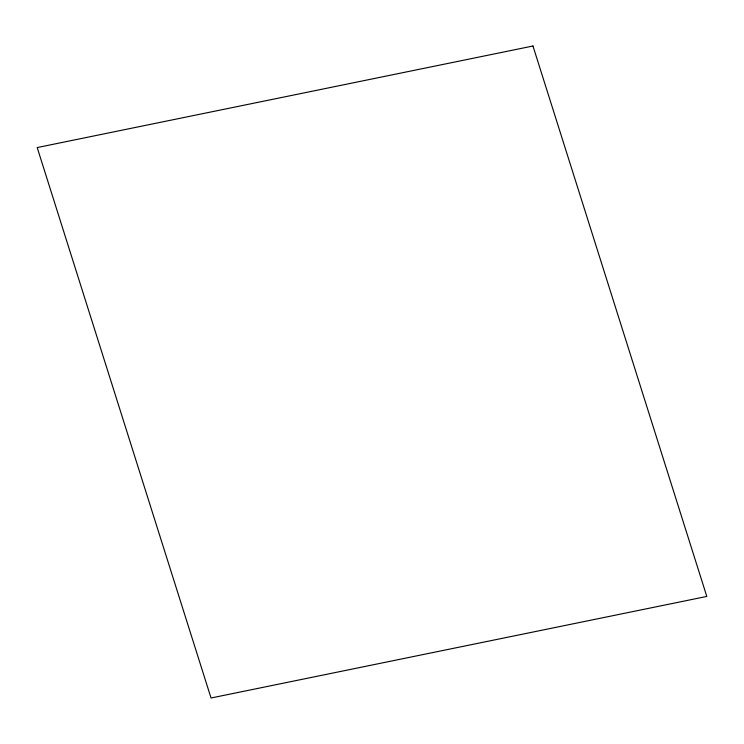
<?xml version="1.0" encoding="UTF-8"?>
<svg xmlns="http://www.w3.org/2000/svg" width="744" height="744" viewBox="0 0 744 744"><rect width="100%" height="100%" fill="white"/><g stroke="black" fill="none" stroke-linecap="round" stroke-linejoin="round"><path stroke-width="1.12" d="M532.964 46.007L37.2 147.563L211.036 697.993L706.8 596.437L532.964 46.007"/></g></svg>
